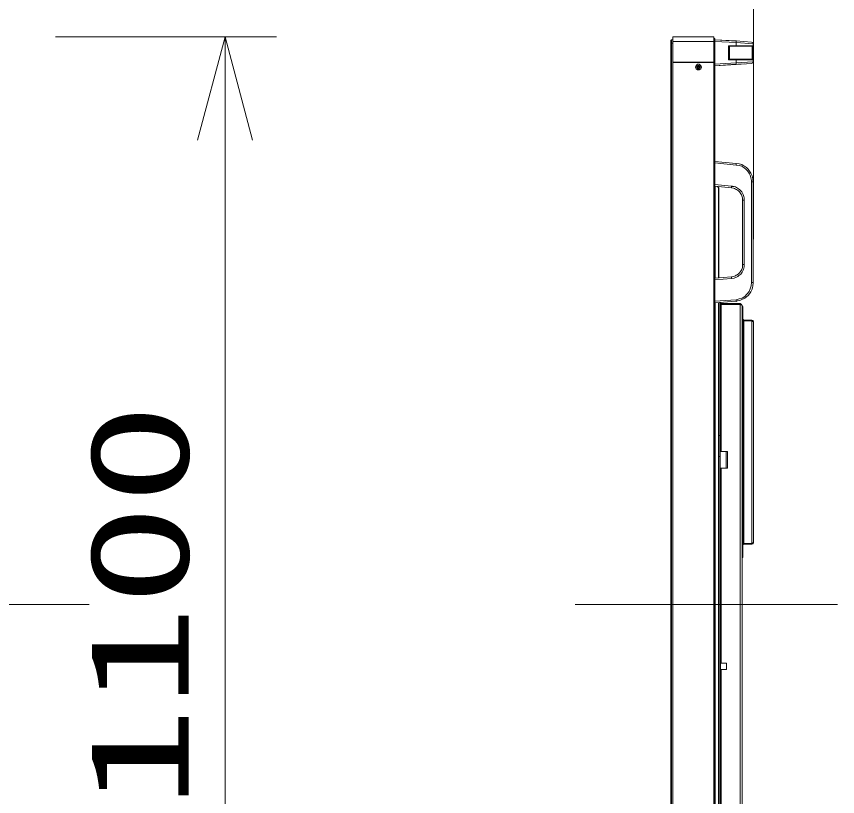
# Model space of a CAD drawing. Units: millimetres on the paper. Extents: x -63 to 64, y -59 to 59.
# Drawn here: x 14.03 to 33.93, y 19.17 to 38.07 of the extents above; entities that cross this region are included whole.
import ezdxf
from ezdxf.enums import TextEntityAlignment as Align

# ---------------------------------------------------------------- set-up
doc = ezdxf.new("R2010")
doc.units = ezdxf.units.MM
doc.linetypes.add('LONG_CHAIN', pattern=[21, 18, -1, 1, -1])
for name, color, linetype, lineweight in [('0-2_GAIKEI', 4, 'Continuous', 9), ('0-3_SUNPOU', 7, 'Continuous', 9), ('0-4_0', 7, 'Continuous', 9)]:
    doc.layers.add(name, color=color, linetype=linetype, lineweight=lineweight)
doc.styles.add('ＭＳ ゴシック', font='')
doc.styles.get('ＭＳ ゴシック').set_extended_font_data('MS Gothic')

# ---------------------------------------------------------------- blocks, each defined once
blk = doc.blocks.new('_Open30')
at = {"layer": '0-4_0'}
blk.add_line((0, 0), (-1, 0), dxfattribs=at)
blk.add_lwpolyline([(-1, 0.2679), (0, 0), (-1, -0.2679)], dxfattribs=at)

msp = doc.modelspace()

# ---------------------------------------------------------------- linework, layer by layer
at = {"layer": '0-2_GAIKEI', "color": 7}
for p, q in [((29.907, 37.504), (29.887, 37.485)), ((29.887, 37.484), (29.887, 10.172)), ((29.907, 37.504), (29.937, 37.504)), ((29.937, 37.573), (29.937, 36.961)), ((30.935, 36.961), (30.935, 36.951)), ((30.935, 36.951), (30.935, 10.696))]:
    msp.add_line(p, q, dxfattribs=at)
at = {"layer": '0-2_GAIKEI'}
for p, q in [((29.887, 37.425), (29.937, 37.425)), ((30.935, 37.465), (29.937, 37.465)), ((30.935, 37.534), (30.955, 37.534)), ((30.955, 37.455), (30.935, 37.455)), ((30.955, 37.455), (30.955, 37.534)), ((31.36, 37.475), (30.955, 37.504)), ((31.469, 37.475), (30.955, 37.504)), ((31.469, 37.435), (30.955, 37.465)), ((30.955, 10.192), (30.955, 37.455)), ((31.479, 37.475), (31.36, 37.475)), ((31.469, 37.435), (31.469, 37.475)), ((31.884, 37.405), (31.469, 37.435)), ((31.469, 37.435), (31.469, 37.346)), ((31.884, 37.405), (31.884, 36.97)), ((31.291, 37.356), (31.311, 37.346)), ((31.874, 37.356), (31.469, 37.356)), ((31.469, 37.346), (31.864, 37.346)), ((31.874, 37.356), (31.864, 37.346)), ((31.864, 37.03), (31.864, 37.346)), ((31.874, 37.02), (31.874, 37.356)), ((31.291, 37.02), (31.311, 37.03)), ((31.864, 37.03), (31.469, 37.03)), ((31.469, 37.02), (31.469, 37.03)), ((31.469, 36.901), (31.469, 37.02)), ((31.874, 37.02), (31.469, 37.02)), ((31.874, 37.02), (31.864, 37.03)), ((29.937, 36.961), (30.935, 36.961)), ((29.937, 36.951), (30.935, 36.951)), ((30.302, 36.961), (30.302, 36.951)), ((30.431, 36.951), (30.431, 36.961)), ((30.461, 36.961), (30.461, 36.951)), ((30.52, 36.862), (30.54, 36.862)), ((30.52, 36.852), (30.52, 36.862)), ((30.52, 36.852), (30.52, 36.862)), ((30.53, 36.842), (30.52, 36.852)), ((30.55, 36.852), (30.52, 36.852)), ((30.52, 36.822), (30.52, 36.832)), ((30.52, 36.822), (30.53, 36.832)), ((30.53, 36.832), (30.53, 36.852)), ((30.53, 36.832), (30.53, 36.842)), ((30.55, 36.832), (30.53, 36.832)), ((30.54, 36.872), (30.54, 36.882)), ((30.54, 36.872), (30.55, 36.882)), ((30.54, 36.872), (30.569, 36.872)), ((30.54, 36.872), (30.54, 36.862)), ((30.55, 36.852), (30.54, 36.862)), ((30.54, 36.852), (30.54, 36.862)), ((30.54, 36.822), (30.55, 36.832)), ((30.54, 36.822), (30.54, 36.832)), ((30.54, 36.822), (30.54, 36.802)), ((30.55, 36.812), (30.54, 36.802)), ((30.54, 36.802), (30.54, 36.812)), ((30.55, 36.882), (30.55, 36.891)), ((30.55, 36.852), (30.55, 36.882)), ((30.55, 36.882), (30.579, 36.882)), ((30.55, 36.872), (30.55, 36.881)), ((30.55, 36.852), (30.55, 36.862)), ((30.55, 36.822), (30.55, 36.832)), ((30.55, 36.802), (30.55, 36.822)), ((30.55, 36.812), (30.55, 36.793)), ((30.569, 36.872), (30.569, 36.881)), ((30.569, 36.872), (30.569, 36.852)), ((30.569, 36.852), (30.569, 36.862)), ((30.569, 36.852), (30.599, 36.852)), ((30.569, 36.832), (30.569, 36.822)), ((30.589, 36.832), (30.569, 36.832)), ((30.569, 36.832), (30.579, 36.822)), ((30.569, 36.822), (30.569, 36.812)), ((30.599, 36.822), (30.569, 36.822)), ((30.569, 36.812), (30.569, 36.802)), ((30.569, 36.812), (30.579, 36.802)), ((30.619, 36.882), (30.579, 36.911)), ((30.579, 36.872), (30.579, 36.891)), ((30.579, 36.882), (30.579, 36.872)), ((30.579, 36.852), (30.579, 36.862)), ((30.579, 36.822), (30.579, 36.832)), ((30.579, 36.822), (30.579, 36.793)), ((30.589, 36.832), (30.589, 36.852)), ((30.599, 36.852), (30.589, 36.842)), ((30.589, 36.842), (30.589, 36.832)), ((30.589, 36.832), (30.599, 36.822)), ((30.599, 36.852), (30.599, 36.862)), ((30.599, 36.862), (30.599, 36.852)), ((30.599, 36.852), (30.599, 36.822)), ((30.599, 36.822), (30.599, 36.832)), ((30.629, 36.842), (30.619, 36.882)), ((30.619, 36.802), (30.629, 36.842)), ((30.955, 36.911), (31.469, 36.941)), ((30.955, 36.872), (31.36, 36.901)), ((30.955, 36.872), (31.469, 36.901)), ((31.36, 36.901), (31.667, 36.921)), ((31.469, 36.941), (31.884, 36.971)), ((31.469, 36.901), (31.845, 36.931)), ((31.884, 36.97), (31.884, 36.98)), ((30.5, 36.802), (30.54, 36.773)), ((30.55, 36.802), (30.579, 36.802)), ((30.579, 36.793), (30.55, 36.793)), ((30.579, 36.802), (30.579, 36.793)), ((31.469, 34.509), (30.955, 34.559)), ((30.955, 34.519), (31.469, 34.47)), ((31.469, 34.47), (31.469, 34.509)), ((31.469, 34.509), (31.544, 34.5)), ((31.469, 34.47), (31.544, 34.46)), ((30.955, 34.025), (30.935, 34.025)), ((30.935, 34.025), (30.945, 34.005)), ((31.835, 34.13), (31.841, 34.092)), ((31.844, 31.623), (31.844, 34.064)), ((31.884, 34.064), (31.844, 34.064)), ((31.875, 34.139), (31.88, 34.095)), ((31.884, 34.064), (31.884, 31.623)), ((30.955, 34.005), (30.935, 34.005)), ((31.36, 33.956), (30.955, 33.995)), ((30.955, 33.956), (31.36, 33.916)), ((30.965, 33.956), (30.965, 31.731)), ((31.034, 33.936), (31.044, 33.946)), ((31.054, 33.916), (31.044, 33.946)), ((31.044, 33.926), (31.054, 33.916)), ((31.054, 33.916), (31.054, 31.731)), ((31.36, 33.916), (31.36, 33.956)), ((31.36, 33.916), (31.407, 33.907)), ((31.426, 33.946), (31.387, 33.952)), ((31.627, 33.676), (31.627, 32.011)), ((31.667, 33.619), (31.667, 33.676)), ((31.667, 33.619), (31.627, 33.619)), ((31.667, 33.619), (31.667, 32.058)), ((31.627, 32.058), (31.667, 32.058)), ((31.667, 32.002), (31.667, 32.058)), ((31.36, 31.761), (30.955, 31.731)), ((30.955, 31.692), (31.36, 31.722)), ((31.36, 31.722), (31.36, 31.761)), ((31.36, 31.722), (31.426, 31.731)), ((31.407, 31.77), (31.38, 31.765)), ((31.844, 31.623), (31.884, 31.623)), ((31.884, 31.623), (31.875, 31.539)), ((31.469, 31.208), (30.955, 31.168)), ((30.955, 31.128), (31.469, 31.168)), ((30.965, 31.128), (30.965, 16.518)), ((31.044, 16.518), (31.044, 31.138)), ((31.054, 31.138), (31.054, 16.509)), ((31.083, 27.916), (31.083, 31.138)), ((31.083, 31.099), (31.113, 31.089)), ((31.113, 31.089), (31.083, 31.089)), ((31.093, 31.138), (31.113, 31.119)), ((31.113, 31.119), (31.568, 31.119)), ((31.113, 31.089), (31.568, 31.089)), ((31.113, 31.089), (31.113, 27.53)), ((31.469, 31.168), (31.469, 31.208)), ((31.544, 31.187), (31.5, 31.176)), ((31.568, 18.841), (31.568, 31.119)), ((31.617, 31.069), (31.617, 18.871)), ((31.617, 31.039), (31.637, 31.039)), ((31.637, 30.96), (31.637, 31.039)), ((31.637, 30.733), (31.657, 30.713)), ((31.637, 30.703), (31.657, 30.694)), ((31.657, 30.694), (31.637, 30.694)), ((31.854, 30.713), (31.657, 30.713)), ((31.657, 30.694), (31.854, 30.694)), ((31.657, 30.694), (31.657, 25.306)), ((31.854, 25.306), (31.854, 30.713)), ((31.854, 30.694), (31.894, 30.674)), ((31.894, 30.674), (31.894, 25.326)), ((31.054, 27.916), (31.083, 27.916)), ((31.083, 27.412), (31.083, 27.916)), ((31.083, 27.53), (31.232, 27.53)), ((31.232, 27.53), (31.261, 27.53)), ((31.232, 27.125), (31.232, 27.53)), ((31.261, 27.125), (31.261, 27.53)), ((31.083, 27.412), (31.054, 27.412)), ((31.232, 27.125), (31.083, 27.125)), ((31.113, 27.125), (31.113, 22.4)), ((31.232, 27.125), (31.261, 27.125)), ((31.657, 25.306), (31.637, 25.296)), ((31.637, 25.306), (31.657, 25.306)), ((31.657, 25.286), (31.637, 25.267)), ((31.894, 25.326), (31.854, 25.306)), ((31.874, 25.316), (31.854, 25.306)), ((31.617, 25.039), (31.637, 25.039)), ((31.637, 24.96), (31.617, 24.96)), ((31.637, 24.96), (31.637, 25.039)), ((31.242, 22.4), (31.093, 22.4)), ((31.093, 22.4), (31.093, 22.252)), ((31.242, 22.252), (31.242, 22.4)), ((31.093, 22.252), (31.242, 22.252)), ((31.113, 22.252), (31.113, 18.871))]:
    msp.add_line(p, q, dxfattribs=at)
at = {"layer": '0-2_GAIKEI', "color": 134, "linetype": 'LONG_CHAIN'}
for p, q in [((-37.877, 23.823), (15.795, 23.823)), ((27.574, 23.823), (33.93, 23.823))]:
    msp.add_line(p, q, dxfattribs=at)
at = {"layer": '0-2_GAIKEI'}
for points in [[(29.937, 10.222), (29.907, 10.222), (29.907, 37.504)], [(31.469, 37.475), (31.845, 37.445), (31.874, 37.435), (31.884, 37.405)], [(31.469, 37.02), (31.291, 37.02), (31.291, 37.356), (31.469, 37.356)], [(31.469, 37.346), (31.311, 37.346), (31.311, 37.03), (31.469, 37.03)], [(29.937, 36.951), (29.937, 10.696), (30.935, 10.696)], [(30.579, 36.911), (30.54, 36.911), (30.5, 36.882), (30.49, 36.842), (30.5, 36.802)], [(30.55, 36.822), (30.52, 36.822), (30.52, 36.852)], [(30.579, 36.882), (30.569, 36.872), (30.579, 36.872)], [(30.579, 36.862), (30.569, 36.852), (30.579, 36.852)], [(30.579, 36.872), (30.579, 36.862), (30.599, 36.862)], [(31.884, 36.971), (31.874, 36.941), (31.844, 36.931)], [(30.54, 36.773), (30.579, 36.773), (30.619, 36.802)], [(30.55, 36.802), (30.54, 36.802), (30.55, 36.793)], [(30.955, 34.005), (30.945, 34.015), (30.955, 34.025)], [(31.014, 33.946), (31.044, 33.926), (31.044, 31.731)], [(31.844, 31.623), (31.835, 31.544), (31.815, 31.474), (31.785, 31.405), (31.686, 31.287), (31.617, 31.247), (31.548, 31.227), (31.469, 31.208)], [(31.617, 31.069), (31.597, 31.099), (31.568, 31.119)], [(31.578, 31.089), (31.568, 31.089), (31.617, 31.069)], [(31.637, 25.039), (31.637, 30.96), (31.617, 30.96)], [(31.894, 30.674), (31.884, 30.703), (31.854, 30.713)], [(31.083, 27.412), (31.083, 16.904), (31.054, 16.904)], [(31.657, 25.286), (31.854, 25.286), (31.854, 25.306), (31.657, 25.306)], [(31.854, 25.286), (31.884, 25.296), (31.894, 25.326)]]:
    msp.add_lwpolyline(points, dxfattribs=at)
at = {"layer": '0-2_GAIKEI', "color": 7}
msp.add_lwpolyline([(29.937, 37.573), (30.935, 37.573), (30.935, 36.961)], dxfattribs=at)
at = {"layer": '0-2_GAIKEI'}
for centre, radius, start, end in [((31.486, 34.179), 0.287, 51.2652, 78.4961), ((31.488, 34.196), 0.309, 52.4889, 79.6197), ((31.397, 34.028), 0.498, 29.8728, 55.9507), ((31.441, 34.069), 0.402, 28.155, 56.0431), ((31.442, 34.081), 0.397, 6.9979, 26.5997), ((31.507, 34.093), 0.37, 7.1355, 29.6767), ((32.375, 34.154), 0.538, 186.6786, 189.6063), ((22.529, 32.911), 9.426, 7.0297, 7.2203), ((31.773, 36.751), 2.825, 261.5926, 262.1507), ((31.327, 33.612), 0.306, 54.6199, 74.9534), ((31.367, 33.695), 0.258, 50.2973, 76.9788), ((31.381, 33.659), 0.237, 28.9892, 58.515), ((31.362, 33.652), 0.296, 26.7434, 54.7824), ((31.417, 33.648), 0.212, 7.3338, 36.1645), ((31.419, 33.645), 0.249, 6.9788, 34.13), ((31.321, 32.075), 0.316, 303.8537, 330.0607), ((31.428, 31.976), 0.214, 300.1173, 332.0539), ((31.434, 32.026), 0.193, 325.827, 355.4885), ((31.381, 32.041), 0.288, 325.0378, 352.2089), ((31.541, 30.905), 0.875, 100.6606, 101.9593), ((31.346, 32.014), 0.251, 283.9338, 306.7553), ((31.332, 32.035), 0.318, 287.1751, 309.9391), ((31.505, 31.59), 0.373, 329.2267, 352.1247), ((31.441, 31.627), 0.452, 283.0924, 301.9265), ((31.439, 31.614), 0.442, 302.9935, 330.885), ((32.545, 26.931), 4.371, 103.826, 104.2465)]:
    msp.add_arc(centre, radius, start, end, dxfattribs=at)
at = {"layer": '0-3_SUNPOU'}
for p, q in [((31.894, 32.674), (31.894, 43.823)), ((14.98, 37.573), (20.338, 37.573)), ((19.088, 35.073), (19.088, 12.573))]:
    msp.add_line(p, q, dxfattribs=at)

# ---------------------------------------------------------------- block references
at = {"layer": '0-3_SUNPOU', "xscale": 2.5, "yscale": 2.5, "rotation": 90}
msp.add_blockref('_Open30', (19.088, 37.573), dxfattribs=at)

# ---------------------------------------------------------------- texts
at = {"layer": '0-3_SUNPOU', "style": 'ＭＳ ゴシック', "width": 1.5}
msp.add_text('1100', height=2.405, rotation=90, dxfattribs=at).set_placement((18.926, 18.883), align=Align.BOTTOM_LEFT)

doc.saveas('drawing.dxf')
